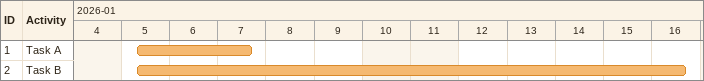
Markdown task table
| ID | Task | Start | Finish |
|---|---|---|---|
| 1 | Task A | 2026-01-05 | 2026-01-07 |
| 2 | Task B | 2026-01-05 | 2026-01-16 |
